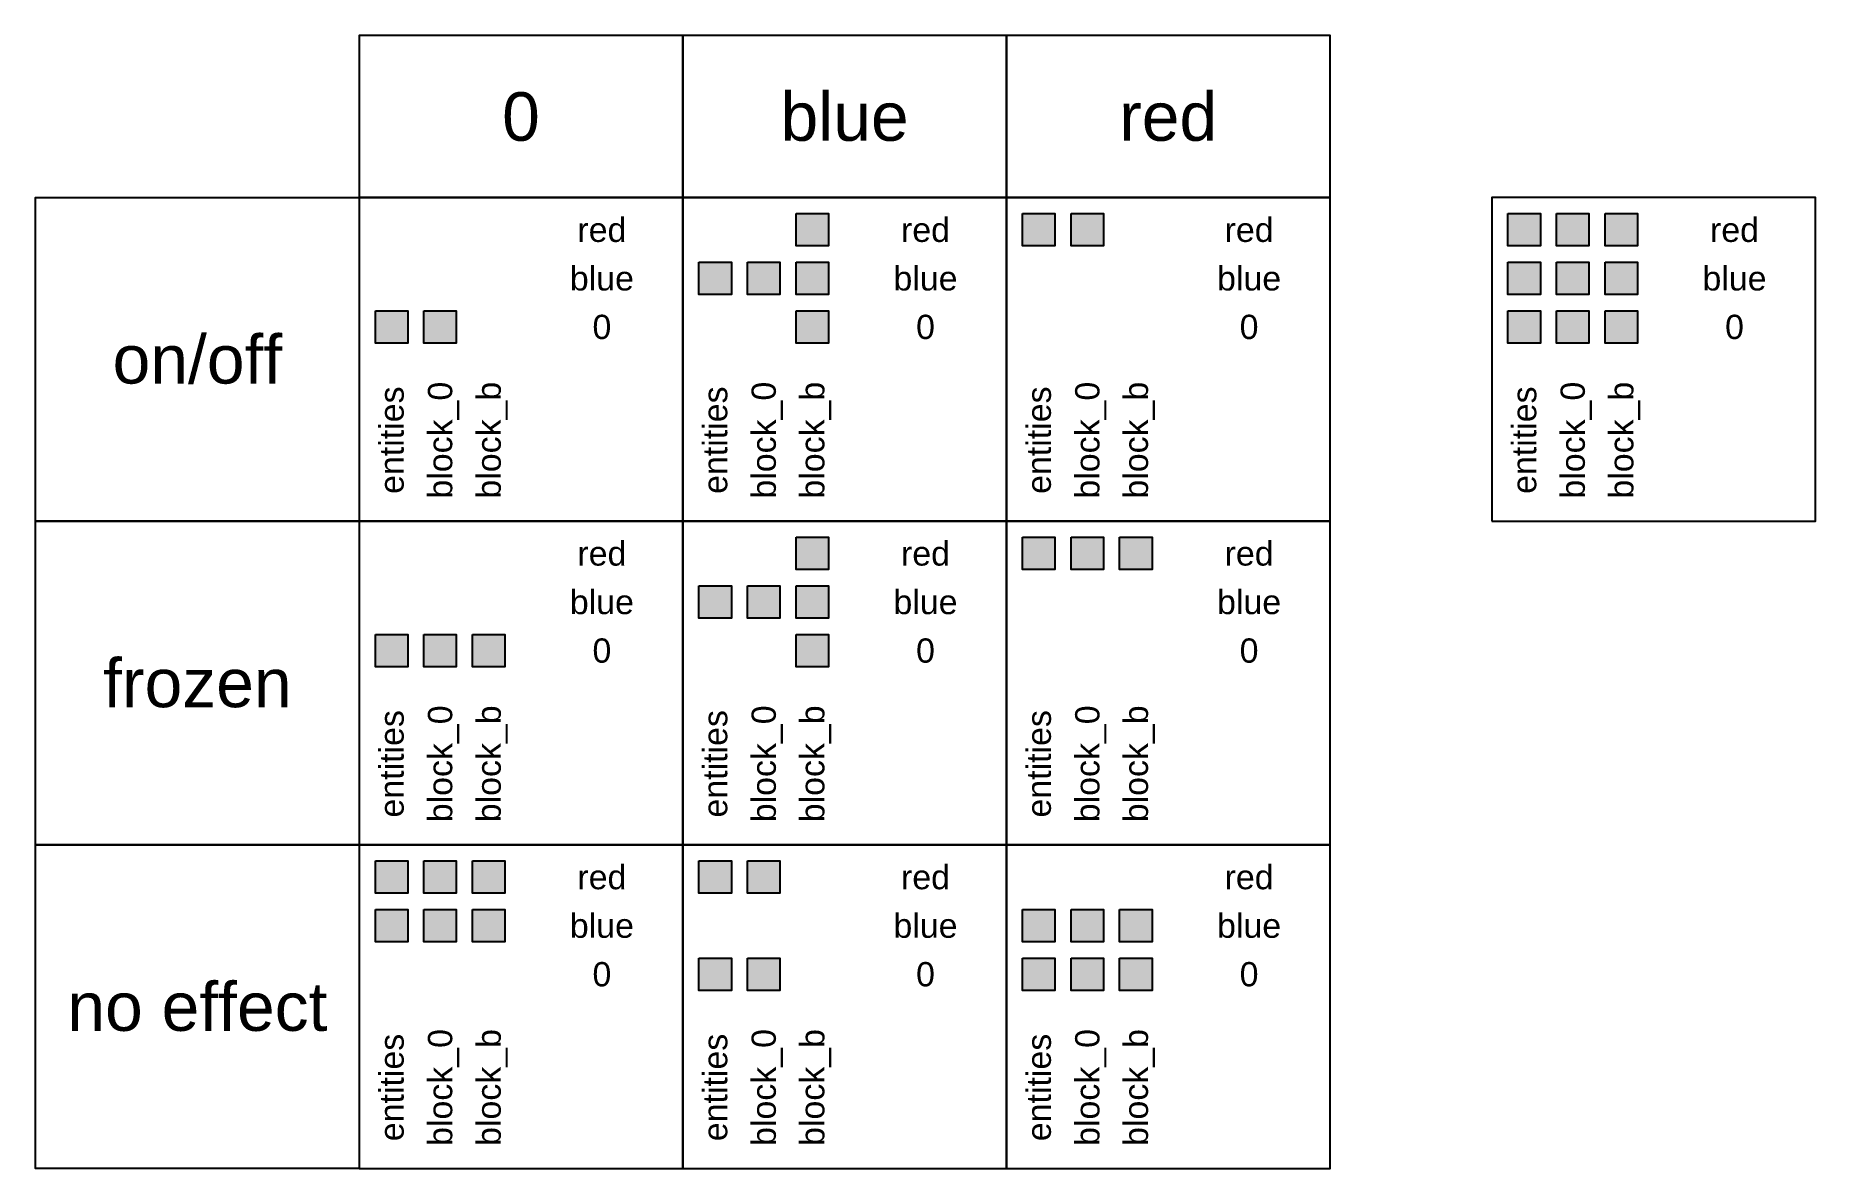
# Model space of a CAD drawing. Header units: inches. Extents: x -100 to 1000, y -100 to 600.
import ezdxf
from ezdxf.enums import TextEntityAlignment as Align

# ---------------------------------------------------------------- set-up
doc = ezdxf.new("R2010")
doc.units = ezdxf.units.IN
doc.layers.get('0').update_dxf_attribs({"lineweight": 25, "true_color": 0xffffff})
for name, color, linetype, true_color in [('blue', 5, 'Continuous', 0x0000ff), ('red', 1, 'Continuous', 0xff0000), ('z_annotations', 251, 'Continuous', 0x4f4f4f)]:
    doc.layers.add(name, color=color, linetype=linetype, true_color=true_color)
doc.layers.add('z_annotations_thick', color=253, linetype='Continuous', lineweight=200, true_color=0xa0a0a4)
doc.styles.add('textstyle11', font='Arial.ttf')
doc.styles.add('textstyle12', font='')
doc.styles.add('textstyle13', font='')
doc.styles.add('textstyle14', font='')
doc.styles.add('textstyle15', font='')
doc.styles.add('textstyle16', font='')
doc.styles.add('textstyle17', font='')
doc.styles.add('textstyle18', font='')
doc.styles.add('textstyle19', font='')
doc.styles.add('textstyle20', font='')
doc.styles.add('textstyle21', font='')
doc.styles.add('textstyle22', font='')
doc.styles.get('textstyle12').set_extended_font_data('Arial')
doc.styles.get('textstyle13').set_extended_font_data('Arial')
doc.styles.get('textstyle14').set_extended_font_data('Arial')
doc.styles.get('textstyle15').set_extended_font_data('Arial')
doc.styles.get('textstyle16').set_extended_font_data('Arial')
doc.styles.get('textstyle17').set_extended_font_data('Arial')
doc.styles.get('textstyle18').set_extended_font_data('Arial')
doc.styles.get('textstyle19').set_extended_font_data('Arial')
doc.styles.get('textstyle20').set_extended_font_data('Arial')
doc.styles.get('textstyle21').set_extended_font_data('Arial')
doc.styles.get('textstyle22').set_extended_font_data('Arial')

# ---------------------------------------------------------------- blocks, each defined once
blk = doc.blocks.new('block_0')
blk.add_hatch(color=256).paths.add_polyline_path([(0, 10), (10, 10), (10, 0), (0, 0)], flags=0)
at = {"flags": 128}
blk.add_lwpolyline([(0, 10), (10, 10), (10, 0), (0, 0)], close=True, dxfattribs=at)
blk = doc.blocks.new('block_b')
at = {"layer": 'blue'}
blk.add_hatch(color=256, dxfattribs=at).paths.add_polyline_path([(0, 10), (10, 10), (10, 0), (0, 0)], flags=0)
at = {"layer": 'blue', "flags": 128}
blk.add_lwpolyline([(0, 10), (10, 10), (10, 0), (0, 0)], close=True, dxfattribs=at)
blk = doc.blocks.new('z_cell')
at = {"layer": 'z_annotations', "flags": 128}
blk.add_lwpolyline([(0, -200), (200, -200), (200, 0), (0, 0)], close=True, dxfattribs=at)
at = {"layer": 'z_annotations_thick'}
for s, style, p in [('red', 'textstyle11', (150, -20)), ('blue', 'textstyle12', (150, -50)), ('0', 'textstyle13', (150, -80))]:
    blk.add_text(s, height=15, dxfattribs=dict(at, style=style)).set_placement(p, align=Align.MIDDLE_CENTER)
for s, style, p in [('entities', 'textstyle14', (20, -150)), ('block_0', 'textstyle15', (50, -150)), ('block_b', 'textstyle16', (80, -150))]:
    blk.add_text(s, height=15, rotation=90, dxfattribs=dict(at, style=style)).set_placement(p, align=Align.MIDDLE_CENTER)

msp = doc.modelspace()

# ---------------------------------------------------------------- hatches: boundary and pattern name
for points in [[(110, 430), (130, 430), (130, 410), (110, 410)], [(810, 430), (830, 430), (830, 410), (810, 410)], [(110, 230), (130, 230), (130, 210), (110, 210)], [(310, 30), (330, 30), (330, 10), (310, 10)], [(510, 30), (530, 30), (530, 10), (510, 10)]]:
    msp.add_hatch(color=256).paths.add_polyline_path(points, flags=0)
at = {"layer": 'blue'}
for points in [[(310, 460), (330, 460), (330, 440), (310, 440)], [(810, 460), (830, 460), (830, 440), (810, 440)], [(310, 260), (330, 260), (330, 240), (310, 240)], [(110, 60), (130, 60), (130, 40), (110, 40)], [(510, 60), (530, 60), (530, 40), (510, 40)]]:
    msp.add_hatch(color=256, dxfattribs=at).paths.add_polyline_path(points, flags=0)
at = {"layer": 'red'}
for points in [[(510, 490), (530, 490), (530, 470), (510, 470)], [(810, 490), (830, 490), (830, 470), (810, 470)], [(510, 290), (530, 290), (530, 270), (510, 270)], [(110, 90), (130, 90), (130, 70), (110, 70)], [(310, 90), (330, 90), (330, 70), (310, 70)]]:
    msp.add_hatch(color=256, dxfattribs=at).paths.add_polyline_path(points, flags=0)

# ---------------------------------------------------------------- linework, layer by layer
at = {"flags": 128}
for points in [[(110, 430), (130, 430), (130, 410), (110, 410)], [(810, 430), (830, 430), (830, 410), (810, 410)], [(110, 230), (130, 230), (130, 210), (110, 210)], [(310, 30), (330, 30), (330, 10), (310, 10)], [(510, 30), (530, 30), (530, 10), (510, 10)]]:
    msp.add_lwpolyline(points, close=True, dxfattribs=at)
at = {"layer": 'blue', "flags": 128}
for points in [[(310, 460), (330, 460), (330, 440), (310, 440)], [(810, 460), (830, 460), (830, 440), (810, 440)], [(310, 260), (330, 260), (330, 240), (310, 240)], [(110, 60), (130, 60), (130, 40), (110, 40)], [(510, 60), (530, 60), (530, 40), (510, 40)]]:
    msp.add_lwpolyline(points, close=True, dxfattribs=at)
at = {"layer": 'red', "flags": 128}
for points in [[(510, 490), (530, 490), (530, 470), (510, 470)], [(810, 490), (830, 490), (830, 470), (810, 470)], [(510, 290), (530, 290), (530, 270), (510, 270)], [(110, 90), (130, 90), (130, 70), (110, 70)], [(310, 90), (330, 90), (330, 70), (310, 70)]]:
    msp.add_lwpolyline(points, close=True, dxfattribs=at)
at = {"layer": 'z_annotations', "flags": 128}
for points in [[(100, 500), (300, 500), (300, 600), (100, 600)], [(300, 500), (500, 500), (500, 600), (300, 600)], [(500, 500), (700, 500), (700, 600), (500, 600)], [(100, 300), (-100, 300), (-100, 500), (100, 500)], [(-100, 300), (100, 300), (100, 100), (-100, 100)], [(-100, 100), (100, 100), (100, -100), (-100, -100)]]:
    msp.add_lwpolyline(points, close=True, dxfattribs=at)

# ---------------------------------------------------------------- block references
at = {"xscale": 2, "yscale": 2}
for name, p in [('block_0', (140, 410)), ('block_b', (370, 410)), ('block_0', (840, 410)), ('block_b', (870, 410)), ('block_0', (140, 210)), ('block_b', (170, 210)), ('block_b', (370, 210)), ('block_0', (340, 10)), ('block_0', (540, 10)), ('block_b', (570, 10))]:
    msp.add_blockref(name, p, dxfattribs=at)
at = {"layer": 'blue', "xscale": 2, "yscale": 2}
for name, p in [('block_b', (340, 440)), ('block_b', (370, 440)), ('block_0', (840, 440)), ('block_b', (870, 440)), ('block_0', (340, 240)), ('block_b', (370, 240)), ('block_0', (140, 40)), ('block_b', (170, 40)), ('block_0', (540, 40)), ('block_b', (570, 40))]:
    msp.add_blockref(name, p, dxfattribs=at)
at = {"layer": 'red', "xscale": 2, "yscale": 2}
for p in [(370, 470), (870, 470), (370, 270), (570, 270), (170, 70)]:
    msp.add_blockref('block_b', p, dxfattribs=at)
at = {"layer": 'red', "xscale": 2, "yscale": 2, "zscale": 2}
for p in [(540, 470), (840, 470), (540, 270), (140, 70), (340, 70)]:
    msp.add_blockref('block_0', p, dxfattribs=at)
at = {"layer": 'z_annotations_thick', "row_count": 3, "column_count": 3, "row_spacing": 200, "column_spacing": 200}
msp.add_blockref('z_cell', (100, 100), dxfattribs=at)
at = {"layer": 'z_annotations_thick'}
msp.add_blockref('z_cell', (800, 500), dxfattribs=at)

# ---------------------------------------------------------------- texts
at = {"layer": 'z_annotations'}
for s, style, p in [('on/off', 'textstyle20', (0, 400)), ('frozen', 'textstyle21', (0, 200)), ('no effect', 'textstyle22', (0, 0))]:
    msp.add_text(s, height=30, dxfattribs=dict(at, style=style)).set_placement(p, align=Align.MIDDLE_CENTER)
at = {"layer": 'z_annotations_thick'}
for s, style, p in [('0', 'textstyle19', (200, 550)), ('blue', 'textstyle17', (400, 550)), ('red', 'textstyle18', (600, 550))]:
    msp.add_text(s, height=30, dxfattribs=dict(at, style=style)).set_placement(p, align=Align.MIDDLE_CENTER)

doc.saveas('drawing.dxf')
